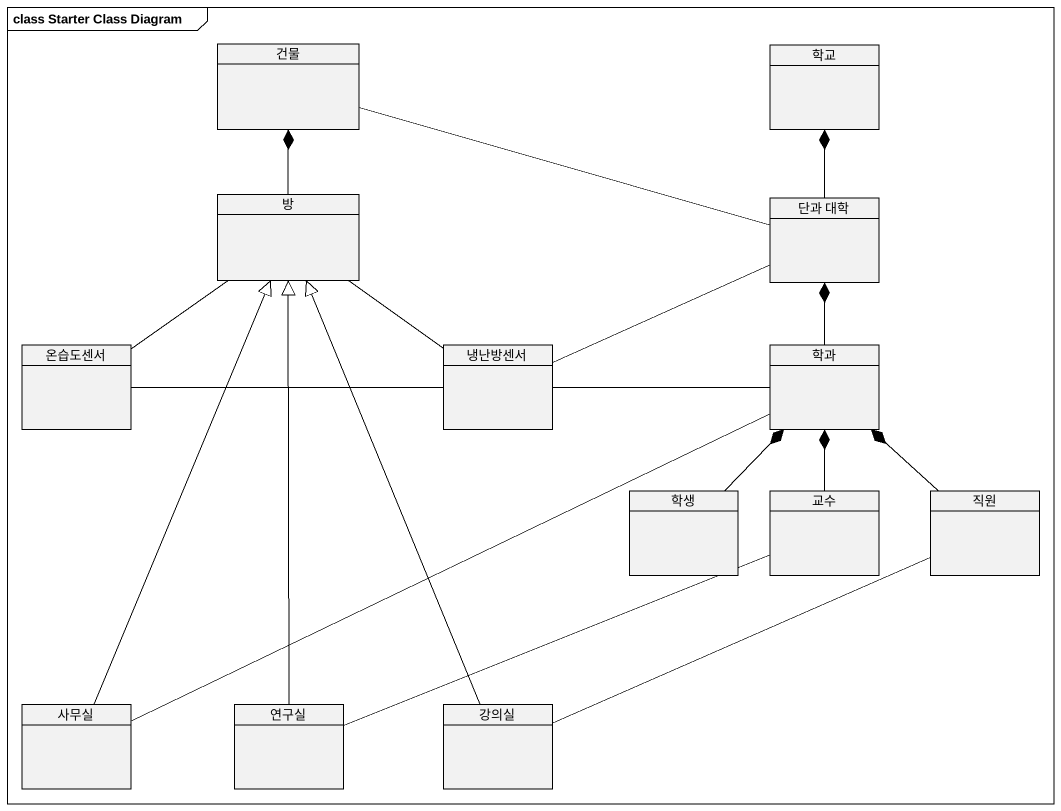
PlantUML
@startuml
mainframe class Starter Class Diagram
hide circle
hide empty members
class 건물
class 학교
class 방
class "단과 대학" as 단과_대학
class 온습도센서
class 냉난방센서
class 학과
class 학생
class 교수
class 직원
class 사무실
class 연구실
class 강의실
건물 -right- 단과_대학
방 -up-* 건물
단과_대학 -up-* 학교
단과_대학 -left- 냉난방센서
온습도센서 -up- 방
온습도센서 -right- 냉난방센서
냉난방센서 -up- 방
냉난방센서 -right- 학과
학과 -up-* 단과_대학
학생 -up-* 학과
교수 -up-* 학과
직원 -up-* 학과
사무실 -up-|> 방
사무실 -right- 학과
연구실 -up-|> 방
연구실 -right- 교수
강의실 -up-|> 방
강의실 -right- 직원
@enduml
